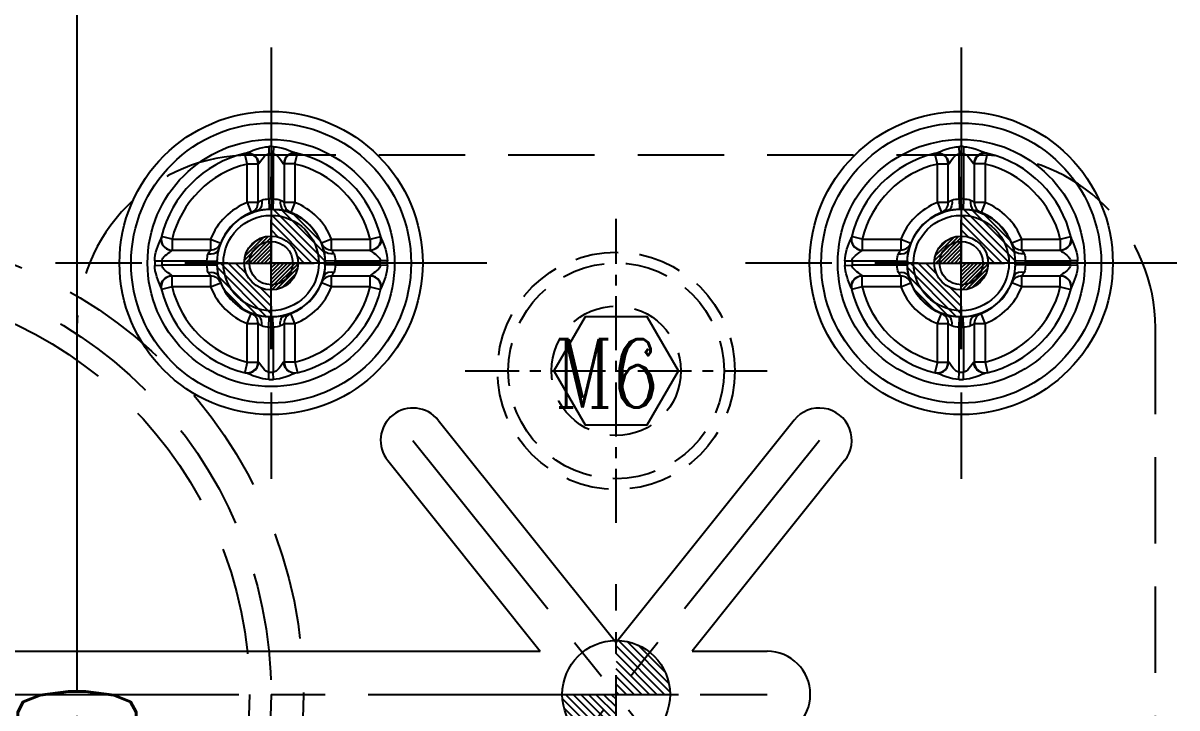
# Model space of a CAD drawing. Header units: millimetres. Extents: x 35888 to 37096, y -21952 to -21097.
# Drawn here: x 36504.4 to 36557.9, y -21418.5 to -21386.7 of the extents above; entities that cross this region are included whole.
import ezdxf

# ---------------------------------------------------------------- set-up
doc = ezdxf.new("R2010")
doc.units = ezdxf.units.MM
doc.header["$LTSCALE"] = 8
for name, pattern in [('CENTER', [2, 1.25, -0.25, 0.25, -0.25]), ('CENTER2', [1.125, 0.75, -0.125, 0.125, -0.125]), ('HIDDEN', [0.375, 0.25, -0.125])]:
    doc.linetypes.add(name, pattern=pattern)
doc.layers.get('DEFPOINTS').update_dxf_attribs({"color": 6})
for name, color, linetype in [('Cav-cor', 30, 'Continuous'), ('DEFAULT_1', 7, 'CENTER'), ('PIN', 5, 'Continuous'), ('Ru', 8, 'Continuous'), ('SCREW', 52, 'HIDDEN'), ('SP', 3, 'Continuous'), ('壓塊', 157, 'Continuous')]:
    doc.layers.add(name, color=color, linetype=linetype)
doc.layers.add('dim', color=3, linetype='Continuous', lineweight=15)
doc.styles.add('ROMANC', font='RomanC.ttf', dxfattribs={"width": 0.8, "height": 7})
doc.styles.get("Standard").update_dxf_attribs({"font": 'txt.shx', "width": 0.67, "bigfont": 'chineset.shx'})
doc.dimstyles.new('ISO-25', dxfattribs={"dimtxt": 5.5, "dimasz": 4, "dimexe": 0.3, "dimexo": 0.3, "dimtad": 0, "dimzin": 1, "dimdsep": 46, "dimtxsty": 'Standard', "dimcen": 0, "dimclrd": 3, "dimclre": 3, "dimclrt": 7, "dimazin": 0, "dimtfac": 1, "dimtofl": 0, "dimtmove": 0, "dimatfit": 0, "dimfxl": 0, "dimarcsym": 0})

# ---------------------------------------------------------------- blocks, each defined once
blk = doc.blocks.new('20140410.082121')
at = {"layer": 'SCREW', "color": 137, "linetype": 'CENTER', "ltscale": 0.25}
for p, q in [((0, -7.042), (0, 7.042)), ((-7, 0), (7, 0))]:
    blk.add_line(p, q, dxfattribs=at)
at = {"layer": 'SCREW', "color": 137, "linetype": 'Continuous'}
blk.add_lwpolyline([(-1.443, 2.5), (-2.887, 0), (-1.443, -2.5), (1.443, -2.5), (2.887, 0), (1.443, 2.5)], close=True, dxfattribs=at)
at = {"layer": 'SCREW', "color": 137}
for radius in [5.5, 5, 3]:
    blk.add_circle((0, 0), radius, dxfattribs=at)
at = {"layer": 'dim', "style": 'ROMANC', "width": 0.8}
blk.add_text('M6', height=3.1716, dxfattribs=at).set_placement((-2.868, -1.703))
blk = doc.blocks.new('20160827.105305')
at = {"color": 8, "linetype": 'HIDDEN', "ltscale": 2.5}
blk.add_circle((0, 0), 21.5, dxfattribs=at)
at = {"layer": 'SP', "linetype": 'CENTER'}
for p, q in [((0, -24), (0, 24)), ((-24, 0), (24, 0))]:
    blk.add_line(p, q, dxfattribs=at)
at = {"layer": 'SP', "linetype": 'HIDDEN', "ltscale": 2.5}
for radius in [20, 19]:
    blk.add_circle((0, 0), radius, dxfattribs=at)
at = {"layer": 'dim', "insert": (-5.289, -6.05), "char_height": 4.0633, "attachment_point": 5}
blk.add_mtext('Ø40', dxfattribs=at)
at = {"layer": 'SP'}
for s, p in [('S', (-6.081, 3.359)), ('P', (4.334, -7.124))]:
    blk.add_text(s, height=4.582, dxfattribs=at).set_placement(p)
blk = doc.blocks.new('*D29454')
at = {"layer": 'DEFPOINTS', "color": 0}
for p in [(36501.945, -21364.87), (36506.945, -21364.87), (36502.945, -21494.87)]:
    blk.add_point(p, dxfattribs=at)
at = {"layer": 'dim', "color": 3, "lineweight": -2}
for p, q in [((36502.245, -21364.87), (36507.245, -21364.87)), ((36506.945, -21368.87), (36506.945, -21417.653)), ((36506.945, -21490.87), (36506.945, -21434.257)), ((36503.245, -21494.87), (36507.245, -21494.87))]:
    blk.add_line(p, q, dxfattribs=at)
at = {"layer": 'dim', "color": 3}
for points in [[(36507.612, -21368.87), (36506.279, -21368.87), (36506.945, -21364.87)], [(36506.279, -21490.87), (36507.612, -21490.87), (36506.945, -21494.87)]]:
    blk.add_solid(points, dxfattribs=at)
at = {"layer": 'dim', "color": 7, "insert": (36506.945, -21425.955), "char_height": 5.5, "attachment_point": 5, "rotation": 90}
blk.add_mtext('130.00', dxfattribs=at)

msp = doc.modelspace()

# ---------------------------------------------------------------- hatches: boundary and pattern name
at = {"layer": 'PIN', "linetype": 'Continuous'}
h = msp.add_hatch(dxfattribs=at)
h.set_pattern_fill('ANSI31', color=31, scale=2, angle=90, style=0)
h.set_pattern_definition([(135, (36721.22736, -21412.1095), (-0.1767767, -0.1767767), [])])
h.paths.add_polyline_path([(36515.945, -21395.37, -0.414214), (36518.445, -21397.87), (36517.195, -21397.87, 0.414214), (36515.945, -21396.62)])
h.paths.add_polyline_path([(36514.695, -21397.87, 0.414214), (36515.945, -21399.12), (36515.945, -21400.37, -0.414214), (36513.445, -21397.87)])
h = msp.add_hatch(dxfattribs=at)
h.set_pattern_fill('ANSI31', color=31, scale=2, angle=90, style=0)
h.set_pattern_definition([(135, (36753.22736, -21412.1095), (-0.1767767, -0.1767767), [])])
h.paths.add_polyline_path([(36547.945, -21395.37, -0.414214), (36550.445, -21397.87), (36549.195, -21397.87, 0.414214), (36547.945, -21396.62)])
h.paths.add_polyline_path([(36546.695, -21397.87, 0.414214), (36547.945, -21399.12), (36547.945, -21400.37, -0.414214), (36545.445, -21397.87)])
h = msp.add_hatch(dxfattribs=at)
h.set_pattern_fill('ANSI31', color=31, angle=90, style=0)
h.set_pattern_definition([(45, (36310.66331, -21412.1095), (0.08838835, -0.08838835), [])])
h.paths.add_polyline_path([(36515.945, -21397.87), (36517.195, -21397.87, -0.414214), (36515.945, -21399.12)])
h.paths.add_polyline_path([(36515.945, -21396.62), (36515.945, -21397.87), (36514.695, -21397.87, -0.414214)])
h = msp.add_hatch(dxfattribs=at)
h.set_pattern_fill('ANSI31', color=31, angle=90, style=0)
h.set_pattern_definition([(45, (36342.66331, -21412.1095), (0.08838835, -0.08838835), [])])
h.paths.add_polyline_path([(36547.945, -21397.87), (36549.195, -21397.87, -0.414214), (36547.945, -21399.12)])
h.paths.add_polyline_path([(36547.945, -21396.62), (36547.945, -21397.87), (36546.695, -21397.87, -0.414214)])
h = msp.add_hatch(dxfattribs=at)
h.set_pattern_fill('ANSI31', color=256, scale=2, angle=90, style=0)
h.set_pattern_definition([(135, (36737.22736, -21432.1095), (-0.1767767, -0.1767767), [])])
h.paths.add_polyline_path([(36531.945, -21417.87), (36529.445, -21417.87, 0.414214), (36531.945, -21420.37)])
h.paths.add_polyline_path([(36531.945, -21415.37), (36531.945, -21417.87), (36534.445, -21417.87, 0.414214)])

# ---------------------------------------------------------------- linework, layer by layer
at = {"layer": 'Cav-cor', "color": 1}
for p, q in [((36515.838, -21392.475), (36515.845, -21392.807)), ((36516.052, -21392.475), (36516.046, -21392.807)), ((36547.838, -21392.475), (36547.845, -21392.807)), ((36548.052, -21392.475), (36548.046, -21392.807)), ((36514.84, -21393.277), (36514.722, -21392.789)), ((36515.845, -21394.897), (36515.845, -21392.807)), ((36516.046, -21392.807), (36516.046, -21394.897)), ((36517.051, -21393.277), (36517.168, -21392.789)), ((36546.84, -21393.277), (36546.722, -21392.789)), ((36547.845, -21394.897), (36547.845, -21392.807)), ((36548.046, -21392.807), (36548.046, -21394.897)), ((36549.051, -21393.277), (36549.168, -21392.789)), ((36514.84, -21393.277), (36515.342, -21393.277)), ((36514.84, -21395.065), (36514.84, -21393.278)), ((36515.341, -21393.143), (36515.358, -21393.27)), ((36515.342, -21395.065), (36515.342, -21393.277)), ((36516.55, -21393.143), (36516.532, -21393.27)), ((36517.051, -21393.277), (36516.548, -21393.277)), ((36516.548, -21393.277), (36516.548, -21395.065)), ((36517.051, -21393.278), (36517.051, -21395.065)), ((36546.84, -21393.277), (36547.342, -21393.277)), ((36546.84, -21395.065), (36546.84, -21393.278)), ((36547.341, -21393.143), (36547.358, -21393.27)), ((36547.342, -21395.065), (36547.342, -21393.277)), ((36548.55, -21393.143), (36548.532, -21393.27)), ((36549.051, -21393.277), (36548.548, -21393.277)), ((36548.548, -21393.277), (36548.548, -21395.065)), ((36549.051, -21393.278), (36549.051, -21395.065)), ((36515.342, -21395.065), (36514.84, -21395.065)), ((36514.84, -21395.065), (36515.024, -21395.532)), ((36515.845, -21394.897), (36515.861, -21395.374)), ((36516.046, -21394.897), (36516.03, -21395.374)), ((36517.051, -21395.065), (36516.548, -21395.065)), ((36517.051, -21395.065), (36516.867, -21395.532)), ((36547.342, -21395.065), (36546.84, -21395.065)), ((36546.84, -21395.065), (36547.024, -21395.532)), ((36547.845, -21394.897), (36547.861, -21395.374)), ((36548.046, -21394.897), (36548.03, -21395.374)), ((36549.051, -21395.065), (36548.548, -21395.065)), ((36549.051, -21395.065), (36548.867, -21395.532)), ((36515.39, -21395.398), (36515.308, -21395.44)), ((36515.571, -21395.394), (36515.726, -21395.38)), ((36515.726, -21395.38), (36515.861, -21395.374)), ((36516.469, -21395.415), (36516.529, -21395.427)), ((36516.501, -21395.398), (36516.583, -21395.44)), ((36516.529, -21395.427), (36516.583, -21395.44)), ((36547.39, -21395.398), (36547.308, -21395.44)), ((36547.571, -21395.394), (36547.726, -21395.38)), ((36547.726, -21395.38), (36547.861, -21395.374)), ((36548.469, -21395.415), (36548.529, -21395.427)), ((36548.501, -21395.398), (36548.583, -21395.44)), ((36548.529, -21395.427), (36548.583, -21395.44)), ((36511.353, -21396.764), (36510.864, -21396.647)), ((36511.353, -21396.764), (36513.14, -21396.764)), ((36511.353, -21396.764), (36511.353, -21397.267)), ((36513.14, -21396.764), (36513.608, -21396.949)), ((36513.14, -21396.764), (36513.14, -21397.267)), ((36518.75, -21396.764), (36518.283, -21396.949)), ((36518.75, -21396.764), (36520.538, -21396.764)), ((36518.75, -21397.267), (36518.75, -21396.764)), ((36520.538, -21396.764), (36521.026, -21396.647)), ((36520.538, -21396.764), (36520.538, -21397.267)), ((36543.353, -21396.764), (36542.864, -21396.647)), ((36543.353, -21396.764), (36545.14, -21396.764)), ((36543.353, -21396.764), (36543.353, -21397.267)), ((36545.14, -21396.764), (36545.608, -21396.949)), ((36545.14, -21396.764), (36545.14, -21397.267)), ((36550.75, -21396.764), (36550.283, -21396.949)), ((36550.75, -21396.764), (36552.538, -21396.764)), ((36550.75, -21397.267), (36550.75, -21396.764)), ((36552.538, -21396.764), (36553.026, -21396.647)), ((36552.538, -21396.764), (36552.538, -21397.267)), ((36511.218, -21397.265), (36511.345, -21397.283)), ((36511.353, -21397.267), (36513.14, -21397.267)), ((36513.473, -21397.314), (36513.515, -21397.232)), ((36513.492, -21397.34), (36513.503, -21397.283)), ((36513.503, -21397.283), (36513.515, -21397.232)), ((36518.417, -21397.314), (36518.376, -21397.232)), ((36518.376, -21397.232), (36518.388, -21397.283)), ((36518.388, -21397.283), (36518.399, -21397.34)), ((36518.75, -21397.267), (36520.538, -21397.267)), ((36520.672, -21397.265), (36520.545, -21397.283)), ((36543.218, -21397.265), (36543.345, -21397.283)), ((36543.353, -21397.267), (36545.14, -21397.267)), ((36545.473, -21397.314), (36545.515, -21397.232)), ((36545.492, -21397.34), (36545.503, -21397.283)), ((36545.503, -21397.283), (36545.515, -21397.232)), ((36550.417, -21397.314), (36550.376, -21397.232)), ((36550.376, -21397.232), (36550.388, -21397.283)), ((36550.388, -21397.283), (36550.399, -21397.34)), ((36550.75, -21397.267), (36552.538, -21397.267)), ((36552.672, -21397.265), (36552.545, -21397.283)), ((36510.55, -21397.763), (36510.883, -21397.769)), ((36510.883, -21397.769), (36512.972, -21397.769)), ((36512.972, -21397.769), (36513.449, -21397.785)), ((36518.433, -21397.622), (36518.441, -21397.785)), ((36518.918, -21397.769), (36518.441, -21397.785)), ((36518.918, -21397.769), (36521.008, -21397.769)), ((36521.34, -21397.763), (36521.008, -21397.769)), ((36542.55, -21397.763), (36542.883, -21397.769)), ((36542.883, -21397.769), (36544.972, -21397.769)), ((36544.972, -21397.769), (36545.449, -21397.785)), ((36550.433, -21397.622), (36550.441, -21397.785)), ((36550.918, -21397.769), (36550.441, -21397.785)), ((36550.918, -21397.769), (36553.008, -21397.769)), ((36553.34, -21397.763), (36553.008, -21397.769)), ((36510.55, -21397.977), (36510.883, -21397.97)), ((36512.972, -21397.97), (36510.883, -21397.97)), ((36512.972, -21397.97), (36513.449, -21397.954)), ((36513.458, -21398.118), (36513.449, -21397.954)), ((36518.918, -21397.97), (36518.441, -21397.954)), ((36521.008, -21397.97), (36518.918, -21397.97)), ((36521.34, -21397.977), (36521.008, -21397.97)), ((36542.55, -21397.977), (36542.883, -21397.97)), ((36544.972, -21397.97), (36542.883, -21397.97)), ((36544.972, -21397.97), (36545.449, -21397.954)), ((36545.458, -21398.118), (36545.449, -21397.954)), ((36550.918, -21397.97), (36550.441, -21397.954)), ((36553.008, -21397.97), (36550.918, -21397.97)), ((36553.34, -21397.977), (36553.008, -21397.97)), ((36511.218, -21398.475), (36511.345, -21398.457)), ((36513.14, -21398.473), (36511.353, -21398.473)), ((36511.353, -21398.975), (36511.353, -21398.473)), ((36513.14, -21398.473), (36513.14, -21398.975)), ((36513.14, -21398.975), (36513.608, -21398.791)), ((36513.473, -21398.425), (36513.515, -21398.507)), ((36513.503, -21398.456), (36513.492, -21398.4)), ((36513.515, -21398.507), (36513.503, -21398.456)), ((36518.75, -21398.975), (36518.283, -21398.791)), ((36518.417, -21398.425), (36518.376, -21398.507)), ((36518.388, -21398.456), (36518.376, -21398.507)), ((36518.399, -21398.4), (36518.388, -21398.456)), ((36520.538, -21398.473), (36518.75, -21398.473)), ((36518.75, -21398.975), (36518.75, -21398.473)), ((36520.538, -21398.975), (36520.538, -21398.473)), ((36520.672, -21398.475), (36520.545, -21398.457)), ((36543.218, -21398.475), (36543.345, -21398.457)), ((36545.14, -21398.473), (36543.353, -21398.473)), ((36543.353, -21398.975), (36543.353, -21398.473)), ((36545.14, -21398.473), (36545.14, -21398.975)), ((36545.14, -21398.975), (36545.608, -21398.791)), ((36545.473, -21398.425), (36545.515, -21398.507)), ((36545.503, -21398.456), (36545.492, -21398.4)), ((36545.515, -21398.507), (36545.503, -21398.456)), ((36550.75, -21398.975), (36550.283, -21398.791)), ((36550.417, -21398.425), (36550.376, -21398.507)), ((36550.388, -21398.456), (36550.376, -21398.507)), ((36550.399, -21398.4), (36550.388, -21398.456)), ((36552.538, -21398.473), (36550.75, -21398.473)), ((36550.75, -21398.975), (36550.75, -21398.473)), ((36552.538, -21398.975), (36552.538, -21398.473)), ((36552.672, -21398.475), (36552.545, -21398.457)), ((36511.353, -21398.975), (36510.864, -21399.093)), ((36513.14, -21398.975), (36511.353, -21398.975)), ((36520.538, -21398.975), (36518.75, -21398.975)), ((36520.538, -21398.975), (36521.026, -21399.093)), ((36543.353, -21398.975), (36542.864, -21399.093)), ((36545.14, -21398.975), (36543.353, -21398.975)), ((36552.538, -21398.975), (36550.75, -21398.975)), ((36552.538, -21398.975), (36553.026, -21399.093)), ((36514.84, -21400.675), (36515.024, -21400.207)), ((36515.362, -21400.313), (36515.308, -21400.3)), ((36515.39, -21400.342), (36515.308, -21400.3)), ((36515.422, -21400.325), (36515.362, -21400.313)), ((36515.845, -21400.843), (36515.861, -21400.366)), ((36516.165, -21400.359), (36516.03, -21400.366)), ((36516.046, -21400.843), (36516.03, -21400.366)), ((36516.319, -21400.346), (36516.165, -21400.359)), ((36516.501, -21400.342), (36516.583, -21400.3)), ((36517.051, -21400.675), (36516.867, -21400.207)), ((36546.84, -21400.675), (36547.024, -21400.207)), ((36547.362, -21400.313), (36547.308, -21400.3)), ((36547.39, -21400.342), (36547.308, -21400.3)), ((36547.422, -21400.325), (36547.362, -21400.313)), ((36547.845, -21400.843), (36547.861, -21400.366)), ((36548.165, -21400.359), (36548.03, -21400.366)), ((36548.046, -21400.843), (36548.03, -21400.366)), ((36548.319, -21400.346), (36548.165, -21400.359)), ((36548.501, -21400.342), (36548.583, -21400.3)), ((36549.051, -21400.675), (36548.867, -21400.207)), ((36514.84, -21400.675), (36515.342, -21400.675)), ((36514.84, -21402.462), (36514.84, -21400.675)), ((36515.342, -21402.462), (36515.342, -21400.675)), ((36515.845, -21402.933), (36515.845, -21400.843)), ((36516.046, -21400.843), (36516.046, -21402.933)), ((36516.548, -21400.675), (36517.051, -21400.675)), ((36516.548, -21400.675), (36516.548, -21402.462)), ((36517.051, -21400.675), (36517.051, -21402.462)), ((36546.84, -21400.675), (36547.342, -21400.675)), ((36546.84, -21402.462), (36546.84, -21400.675)), ((36547.342, -21402.462), (36547.342, -21400.675)), ((36547.845, -21402.933), (36547.845, -21400.843)), ((36548.046, -21400.843), (36548.046, -21402.933)), ((36548.548, -21400.675), (36549.051, -21400.675)), ((36548.548, -21400.675), (36548.548, -21402.462)), ((36549.051, -21400.675), (36549.051, -21402.462)), ((36514.84, -21402.462), (36514.722, -21402.951)), ((36514.84, -21402.462), (36515.342, -21402.462)), ((36515.341, -21402.597), (36515.358, -21402.47)), ((36516.55, -21402.597), (36516.532, -21402.47)), ((36517.051, -21402.462), (36516.548, -21402.462)), ((36517.051, -21402.462), (36517.168, -21402.951)), ((36546.84, -21402.462), (36546.722, -21402.951)), ((36546.84, -21402.462), (36547.342, -21402.462)), ((36547.341, -21402.597), (36547.358, -21402.47)), ((36548.55, -21402.597), (36548.532, -21402.47)), ((36549.051, -21402.462), (36548.548, -21402.462)), ((36549.051, -21402.462), (36549.168, -21402.951)), ((36515.838, -21403.265), (36515.845, -21402.933)), ((36516.052, -21403.265), (36516.046, -21402.933)), ((36547.838, -21403.265), (36547.845, -21402.933)), ((36548.052, -21403.265), (36548.046, -21402.933))]:
    msp.add_line(p, q, dxfattribs=at)
for points in [[(36514.758, -21392.781), (36514.808, -21392.764), (36514.884, -21392.735), (36514.984, -21392.694), (36515.108, -21392.644), (36515.253, -21392.591), (36515.407, -21392.543), (36515.56, -21392.506), (36515.704, -21392.483), (36515.838, -21392.475)], [(36516.052, -21392.475), (36516.185, -21392.483), (36516.33, -21392.506), (36516.483, -21392.542), (36516.639, -21392.591), (36516.786, -21392.645), (36516.91, -21392.695), (36517.009, -21392.735), (36517.083, -21392.765), (36517.133, -21392.781)], [(36546.758, -21392.781), (36546.808, -21392.764), (36546.884, -21392.735), (36546.984, -21392.694), (36547.108, -21392.644), (36547.253, -21392.591), (36547.407, -21392.543), (36547.56, -21392.506), (36547.704, -21392.483), (36547.838, -21392.475)], [(36548.052, -21392.475), (36548.185, -21392.483), (36548.33, -21392.506), (36548.483, -21392.542), (36548.639, -21392.591), (36548.786, -21392.645), (36548.91, -21392.695), (36549.009, -21392.735), (36549.083, -21392.765), (36549.133, -21392.781)], [(36514.758, -21392.781), (36514.881, -21392.769), (36515.004, -21392.789), (36515.118, -21392.841), (36515.217, -21392.921)], [(36515.217, -21392.921), (36515.292, -21393.024), (36515.341, -21393.143)], [(36515.413, -21393.21), (36515.511, -21393.075), (36515.575, -21392.992), (36515.645, -21392.915), (36515.715, -21392.856), (36515.782, -21392.82), (36515.845, -21392.807)], [(36516.046, -21392.807), (36516.108, -21392.82), (36516.175, -21392.855), (36516.246, -21392.915), (36516.316, -21392.992), (36516.381, -21393.077), (36516.478, -21393.211)], [(36516.674, -21392.921), (36516.598, -21393.024), (36516.55, -21393.143)], [(36517.133, -21392.781), (36517.01, -21392.769), (36516.887, -21392.789), (36516.772, -21392.841), (36516.674, -21392.921)], [(36546.758, -21392.781), (36546.881, -21392.769), (36547.004, -21392.789), (36547.118, -21392.841), (36547.217, -21392.921)], [(36547.217, -21392.921), (36547.292, -21393.024), (36547.341, -21393.143)], [(36547.413, -21393.21), (36547.511, -21393.075), (36547.575, -21392.992), (36547.645, -21392.915), (36547.715, -21392.856), (36547.782, -21392.82), (36547.845, -21392.807)], [(36548.046, -21392.807), (36548.108, -21392.82), (36548.175, -21392.855), (36548.246, -21392.915), (36548.316, -21392.992), (36548.381, -21393.077), (36548.478, -21393.211)], [(36548.674, -21392.921), (36548.598, -21393.024), (36548.55, -21393.143)], [(36549.133, -21392.781), (36549.01, -21392.769), (36548.887, -21392.789), (36548.772, -21392.841), (36548.674, -21392.921)], [(36515.358, -21393.27), (36515.381, -21393.251), (36515.413, -21393.21)], [(36516.478, -21393.211), (36516.51, -21393.251), (36516.532, -21393.27)], [(36547.358, -21393.27), (36547.381, -21393.251), (36547.413, -21393.21)], [(36548.478, -21393.211), (36548.51, -21393.251), (36548.532, -21393.27)], [(36515.369, -21395.044), (36515.405, -21395.019), (36515.454, -21394.987), (36515.512, -21394.954)], [(36515.512, -21394.954), (36515.52, -21395.09), (36515.5, -21395.216), (36515.456, -21395.321), (36515.39, -21395.398)], [(36515.512, -21394.954), (36515.584, -21394.927), (36515.671, -21394.911)], [(36515.671, -21394.911), (36515.764, -21394.902), (36515.845, -21394.897)], [(36516.046, -21394.897), (36516.131, -21394.903), (36516.224, -21394.912), (36516.309, -21394.927), (36516.378, -21394.954)], [(36516.378, -21394.954), (36516.371, -21395.09), (36516.39, -21395.216), (36516.435, -21395.321), (36516.501, -21395.398)], [(36516.378, -21394.954), (36516.437, -21394.987), (36516.486, -21395.019), (36516.522, -21395.044), (36516.542, -21395.06), (36516.548, -21395.065)], [(36547.369, -21395.044), (36547.405, -21395.019), (36547.454, -21394.987), (36547.512, -21394.954)], [(36547.512, -21394.954), (36547.52, -21395.09), (36547.5, -21395.216), (36547.456, -21395.321), (36547.39, -21395.398)], [(36547.512, -21394.954), (36547.584, -21394.927), (36547.671, -21394.911)], [(36547.671, -21394.911), (36547.764, -21394.902), (36547.845, -21394.897)], [(36548.046, -21394.897), (36548.131, -21394.903), (36548.224, -21394.912), (36548.309, -21394.927), (36548.378, -21394.954)], [(36548.378, -21394.954), (36548.371, -21395.09), (36548.39, -21395.216), (36548.435, -21395.321), (36548.501, -21395.398)], [(36548.378, -21394.954), (36548.437, -21394.987), (36548.486, -21395.019), (36548.522, -21395.044), (36548.542, -21395.06), (36548.548, -21395.065)], [(36515.308, -21395.44), (36515.427, -21395.414), (36515.571, -21395.394)], [(36516.03, -21395.374), (36516.172, -21395.381), (36516.328, -21395.395), (36516.469, -21395.415)], [(36547.308, -21395.44), (36547.427, -21395.414), (36547.571, -21395.394)], [(36548.03, -21395.374), (36548.172, -21395.381), (36548.328, -21395.395), (36548.469, -21395.415)], [(36510.738, -21396.984), (36510.817, -21396.792), (36510.842, -21396.727), (36510.856, -21396.682)], [(36510.856, -21396.682), (36510.844, -21396.806), (36510.865, -21396.928), (36510.917, -21397.043), (36510.997, -21397.141)], [(36521.035, -21396.682), (36521.047, -21396.806), (36521.026, -21396.928), (36520.974, -21397.043), (36520.894, -21397.141)], [(36521.035, -21396.682), (36521.049, -21396.727), (36521.074, -21396.792)], [(36542.738, -21396.984), (36542.817, -21396.792), (36542.842, -21396.727), (36542.856, -21396.682)], [(36542.856, -21396.682), (36542.844, -21396.806), (36542.865, -21396.928), (36542.917, -21397.043), (36542.997, -21397.141)], [(36553.035, -21396.682), (36553.047, -21396.806), (36553.026, -21396.928), (36552.974, -21397.043), (36552.894, -21397.141)], [(36553.035, -21396.682), (36553.049, -21396.727), (36553.074, -21396.792)], [(36510.55, -21397.763), (36510.558, -21397.642), (36510.576, -21397.51), (36510.607, -21397.372), (36510.647, -21397.234), (36510.692, -21397.104), (36510.738, -21396.984)], [(36510.883, -21397.769), (36510.893, -21397.713), (36510.923, -21397.651), (36510.973, -21397.588), (36511.037, -21397.525), (36511.108, -21397.467), (36511.179, -21397.414), (36511.243, -21397.368), (36511.294, -21397.331), (36511.329, -21397.302), (36511.345, -21397.283)], [(36510.997, -21397.141), (36511.1, -21397.217), (36511.218, -21397.265)], [(36513.029, -21397.437), (36513.062, -21397.379), (36513.094, -21397.33), (36513.119, -21397.294), (36513.135, -21397.273), (36513.14, -21397.267)], [(36513.029, -21397.437), (36513.166, -21397.444), (36513.291, -21397.425), (36513.397, -21397.38), (36513.473, -21397.314)], [(36518.862, -21397.437), (36518.725, -21397.444), (36518.599, -21397.425), (36518.494, -21397.38), (36518.417, -21397.314)], [(36518.771, -21397.294), (36518.797, -21397.33), (36518.829, -21397.379), (36518.862, -21397.437)], [(36520.545, -21397.283), (36520.562, -21397.303), (36520.596, -21397.331), (36520.648, -21397.368), (36520.711, -21397.414), (36520.782, -21397.466), (36520.852, -21397.524), (36520.916, -21397.585), (36520.966, -21397.649), (36520.997, -21397.712), (36521.008, -21397.769)], [(36520.894, -21397.141), (36520.791, -21397.217), (36520.672, -21397.265)], [(36521.074, -21396.792), (36521.152, -21396.984), (36521.198, -21397.102), (36521.242, -21397.231), (36521.282, -21397.367), (36521.313, -21397.506), (36521.333, -21397.64), (36521.34, -21397.763)], [(36542.55, -21397.763), (36542.558, -21397.642), (36542.576, -21397.51), (36542.607, -21397.372), (36542.647, -21397.234), (36542.692, -21397.104), (36542.738, -21396.984)], [(36542.883, -21397.769), (36542.893, -21397.713), (36542.923, -21397.651), (36542.973, -21397.588), (36543.037, -21397.525), (36543.108, -21397.467), (36543.179, -21397.414), (36543.243, -21397.368), (36543.294, -21397.331), (36543.329, -21397.302), (36543.345, -21397.283)], [(36542.997, -21397.141), (36543.1, -21397.217), (36543.218, -21397.265)], [(36545.029, -21397.437), (36545.062, -21397.379), (36545.094, -21397.33), (36545.119, -21397.294), (36545.135, -21397.273), (36545.14, -21397.267)], [(36545.029, -21397.437), (36545.166, -21397.444), (36545.291, -21397.425), (36545.397, -21397.38), (36545.473, -21397.314)], [(36550.862, -21397.437), (36550.725, -21397.444), (36550.599, -21397.425), (36550.494, -21397.38), (36550.417, -21397.314)], [(36550.771, -21397.294), (36550.797, -21397.33), (36550.829, -21397.379), (36550.862, -21397.437)], [(36552.545, -21397.283), (36552.562, -21397.303), (36552.596, -21397.331), (36552.648, -21397.368), (36552.711, -21397.414), (36552.782, -21397.466), (36552.852, -21397.524), (36552.916, -21397.585), (36552.966, -21397.649), (36552.997, -21397.712), (36553.008, -21397.769)], [(36552.894, -21397.141), (36552.791, -21397.217), (36552.672, -21397.265)], [(36553.074, -21396.792), (36553.152, -21396.984), (36553.198, -21397.102), (36553.242, -21397.231), (36553.282, -21397.367), (36553.313, -21397.506), (36553.333, -21397.64), (36553.34, -21397.763)], [(36512.972, -21397.769), (36512.979, -21397.671), (36512.989, -21397.58), (36513.004, -21397.502), (36513.029, -21397.437)], [(36513.449, -21397.785), (36513.458, -21397.622), (36513.472, -21397.47), (36513.492, -21397.34)], [(36518.399, -21397.34), (36518.418, -21397.47), (36518.433, -21397.622)], [(36518.862, -21397.437), (36518.887, -21397.502), (36518.902, -21397.58)], [(36518.902, -21397.58), (36518.911, -21397.671), (36518.918, -21397.769)], [(36544.972, -21397.769), (36544.979, -21397.671), (36544.989, -21397.58), (36545.004, -21397.502), (36545.029, -21397.437)], [(36545.449, -21397.785), (36545.458, -21397.622), (36545.472, -21397.47), (36545.492, -21397.34)], [(36550.399, -21397.34), (36550.418, -21397.47), (36550.433, -21397.622)], [(36550.862, -21397.437), (36550.887, -21397.502), (36550.902, -21397.58)], [(36550.902, -21397.58), (36550.911, -21397.671), (36550.918, -21397.769)], [(36510.817, -21398.947), (36510.739, -21398.756), (36510.693, -21398.637), (36510.648, -21398.508), (36510.609, -21398.373), (36510.577, -21398.234), (36510.558, -21398.099), (36510.55, -21397.977)], [(36511.345, -21398.457), (36511.329, -21398.437), (36511.294, -21398.409), (36511.243, -21398.371), (36511.179, -21398.326), (36511.109, -21398.273), (36511.039, -21398.216), (36510.975, -21398.154), (36510.925, -21398.09), (36510.894, -21398.028), (36510.883, -21397.97)], [(36512.989, -21398.16), (36512.979, -21398.068), (36512.972, -21397.97)], [(36513.029, -21398.303), (36513.004, -21398.238), (36512.989, -21398.16)], [(36513.029, -21398.303), (36513.166, -21398.295), (36513.291, -21398.315), (36513.397, -21398.359), (36513.473, -21398.425)], [(36513.119, -21398.445), (36513.094, -21398.409), (36513.062, -21398.361), (36513.029, -21398.303)], [(36513.492, -21398.4), (36513.472, -21398.27), (36513.458, -21398.118)], [(36518.441, -21397.954), (36518.433, -21398.118), (36518.418, -21398.27), (36518.399, -21398.4)], [(36518.862, -21398.303), (36518.725, -21398.295), (36518.599, -21398.315), (36518.494, -21398.359), (36518.417, -21398.425)], [(36518.862, -21398.303), (36518.829, -21398.361), (36518.797, -21398.409), (36518.771, -21398.445), (36518.755, -21398.466), (36518.75, -21398.473)], [(36518.918, -21397.97), (36518.911, -21398.068), (36518.902, -21398.16), (36518.887, -21398.238), (36518.862, -21398.303)], [(36521.008, -21397.97), (36520.997, -21398.027), (36520.967, -21398.088), (36520.918, -21398.152), (36520.853, -21398.214), (36520.782, -21398.273), (36520.712, -21398.325), (36520.647, -21398.371), (36520.596, -21398.409), (36520.562, -21398.437), (36520.545, -21398.457)], [(36521.34, -21397.977), (36521.333, -21398.098), (36521.314, -21398.229), (36521.283, -21398.368), (36521.243, -21398.505), (36521.198, -21398.636), (36521.152, -21398.756)], [(36542.817, -21398.947), (36542.739, -21398.756), (36542.693, -21398.637), (36542.648, -21398.508), (36542.609, -21398.373), (36542.577, -21398.234), (36542.558, -21398.099), (36542.55, -21397.977)], [(36543.345, -21398.457), (36543.329, -21398.437), (36543.294, -21398.409), (36543.243, -21398.371), (36543.179, -21398.326), (36543.109, -21398.273), (36543.039, -21398.216), (36542.975, -21398.154), (36542.925, -21398.09), (36542.894, -21398.028), (36542.883, -21397.97)], [(36544.989, -21398.16), (36544.979, -21398.068), (36544.972, -21397.97)], [(36545.029, -21398.303), (36545.004, -21398.238), (36544.989, -21398.16)], [(36545.029, -21398.303), (36545.166, -21398.295), (36545.291, -21398.315), (36545.397, -21398.359), (36545.473, -21398.425)], [(36545.119, -21398.445), (36545.094, -21398.409), (36545.062, -21398.361), (36545.029, -21398.303)], [(36545.492, -21398.4), (36545.472, -21398.27), (36545.458, -21398.118)], [(36550.441, -21397.954), (36550.433, -21398.118), (36550.418, -21398.27), (36550.399, -21398.4)], [(36550.862, -21398.303), (36550.725, -21398.295), (36550.599, -21398.315), (36550.494, -21398.359), (36550.417, -21398.425)], [(36550.862, -21398.303), (36550.829, -21398.361), (36550.797, -21398.409), (36550.771, -21398.445), (36550.755, -21398.466), (36550.75, -21398.473)], [(36550.918, -21397.97), (36550.911, -21398.068), (36550.902, -21398.16), (36550.887, -21398.238), (36550.862, -21398.303)], [(36553.008, -21397.97), (36552.997, -21398.027), (36552.967, -21398.088), (36552.918, -21398.152), (36552.853, -21398.214), (36552.782, -21398.273), (36552.712, -21398.325), (36552.647, -21398.371), (36552.596, -21398.409), (36552.562, -21398.437), (36552.545, -21398.457)], [(36553.34, -21397.977), (36553.333, -21398.098), (36553.314, -21398.229), (36553.283, -21398.368), (36553.243, -21398.505), (36553.198, -21398.636), (36553.152, -21398.756)], [(36510.856, -21399.058), (36510.844, -21398.934), (36510.865, -21398.811), (36510.917, -21398.697), (36510.997, -21398.599)], [(36510.997, -21398.599), (36511.1, -21398.523), (36511.218, -21398.475)], [(36520.894, -21398.599), (36520.791, -21398.523), (36520.672, -21398.475)], [(36521.035, -21399.058), (36521.047, -21398.934), (36521.026, -21398.811), (36520.974, -21398.697), (36520.894, -21398.599)], [(36521.152, -21398.756), (36521.074, -21398.948), (36521.049, -21399.013), (36521.035, -21399.058)], [(36542.856, -21399.058), (36542.844, -21398.934), (36542.865, -21398.811), (36542.917, -21398.697), (36542.997, -21398.599)], [(36542.997, -21398.599), (36543.1, -21398.523), (36543.218, -21398.475)], [(36552.894, -21398.599), (36552.791, -21398.523), (36552.672, -21398.475)], [(36553.035, -21399.058), (36553.047, -21398.934), (36553.026, -21398.811), (36552.974, -21398.697), (36552.894, -21398.599)], [(36553.152, -21398.756), (36553.074, -21398.948), (36553.049, -21399.013), (36553.035, -21399.058)], [(36510.856, -21399.058), (36510.842, -21399.013), (36510.817, -21398.947)], [(36542.856, -21399.058), (36542.842, -21399.013), (36542.817, -21398.947)], [(36515.512, -21400.786), (36515.52, -21400.65), (36515.5, -21400.524), (36515.456, -21400.418), (36515.39, -21400.342)], [(36515.861, -21400.366), (36515.719, -21400.359), (36515.563, -21400.345), (36515.422, -21400.325)], [(36516.583, -21400.3), (36516.464, -21400.326), (36516.319, -21400.346)], [(36516.378, -21400.786), (36516.371, -21400.65), (36516.39, -21400.524), (36516.435, -21400.418), (36516.501, -21400.342)], [(36547.512, -21400.786), (36547.52, -21400.65), (36547.5, -21400.524), (36547.456, -21400.418), (36547.39, -21400.342)], [(36547.861, -21400.366), (36547.719, -21400.359), (36547.563, -21400.345), (36547.422, -21400.325)], [(36548.583, -21400.3), (36548.464, -21400.326), (36548.319, -21400.346)], [(36548.378, -21400.786), (36548.371, -21400.65), (36548.39, -21400.524), (36548.435, -21400.418), (36548.501, -21400.342)], [(36515.512, -21400.786), (36515.454, -21400.753), (36515.405, -21400.721), (36515.369, -21400.695), (36515.349, -21400.68), (36515.342, -21400.675)], [(36515.845, -21400.843), (36515.76, -21400.837), (36515.666, -21400.828), (36515.581, -21400.812), (36515.512, -21400.786)], [(36516.219, -21400.829), (36516.127, -21400.837), (36516.046, -21400.843)], [(36516.378, -21400.786), (36516.306, -21400.813), (36516.219, -21400.829)], [(36516.522, -21400.695), (36516.486, -21400.721), (36516.437, -21400.753), (36516.378, -21400.786)], [(36547.512, -21400.786), (36547.454, -21400.753), (36547.405, -21400.721), (36547.369, -21400.695), (36547.349, -21400.68), (36547.342, -21400.675)], [(36547.845, -21400.843), (36547.76, -21400.837), (36547.666, -21400.828), (36547.581, -21400.812), (36547.512, -21400.786)], [(36548.219, -21400.829), (36548.127, -21400.837), (36548.046, -21400.843)], [(36548.378, -21400.786), (36548.306, -21400.813), (36548.219, -21400.829)], [(36548.522, -21400.695), (36548.486, -21400.721), (36548.437, -21400.753), (36548.378, -21400.786)], [(36515.217, -21402.818), (36515.292, -21402.716), (36515.341, -21402.597)], [(36515.413, -21402.529), (36515.38, -21402.489), (36515.358, -21402.47)], [(36515.845, -21402.933), (36515.783, -21402.92), (36515.715, -21402.884), (36515.645, -21402.825), (36515.575, -21402.747), (36515.509, -21402.663), (36515.413, -21402.529)], [(36516.477, -21402.53), (36516.38, -21402.665), (36516.315, -21402.748), (36516.246, -21402.825), (36516.176, -21402.884), (36516.109, -21402.92), (36516.046, -21402.933)], [(36516.532, -21402.47), (36516.51, -21402.489), (36516.477, -21402.53)], [(36516.674, -21402.818), (36516.598, -21402.716), (36516.55, -21402.597)], [(36547.217, -21402.818), (36547.292, -21402.716), (36547.341, -21402.597)], [(36547.413, -21402.529), (36547.38, -21402.489), (36547.358, -21402.47)], [(36547.845, -21402.933), (36547.783, -21402.92), (36547.715, -21402.884), (36547.645, -21402.825), (36547.575, -21402.747), (36547.509, -21402.663), (36547.413, -21402.529)], [(36548.477, -21402.53), (36548.38, -21402.665), (36548.315, -21402.748), (36548.246, -21402.825), (36548.176, -21402.884), (36548.109, -21402.92), (36548.046, -21402.933)], [(36548.532, -21402.47), (36548.51, -21402.489), (36548.477, -21402.53)], [(36548.674, -21402.818), (36548.598, -21402.716), (36548.55, -21402.597)], [(36514.758, -21402.959), (36514.881, -21402.971), (36515.004, -21402.95), (36515.118, -21402.898), (36515.217, -21402.818)], [(36515.838, -21403.265), (36515.706, -21403.256), (36515.561, -21403.234), (36515.408, -21403.197), (36515.252, -21403.148), (36515.104, -21403.094), (36514.98, -21403.045), (36514.882, -21403.004), (36514.807, -21402.975), (36514.758, -21402.959)], [(36517.133, -21402.959), (36517.083, -21402.975), (36517.007, -21403.005), (36516.907, -21403.046), (36516.783, -21403.096), (36516.638, -21403.149), (36516.483, -21403.197), (36516.331, -21403.234), (36516.187, -21403.256), (36516.052, -21403.265)], [(36517.133, -21402.959), (36517.01, -21402.971), (36516.887, -21402.95), (36516.772, -21402.898), (36516.674, -21402.818)], [(36546.758, -21402.959), (36546.881, -21402.971), (36547.004, -21402.95), (36547.118, -21402.898), (36547.217, -21402.818)], [(36547.838, -21403.265), (36547.706, -21403.256), (36547.561, -21403.234), (36547.408, -21403.197), (36547.252, -21403.148), (36547.104, -21403.094), (36546.98, -21403.045), (36546.882, -21403.004), (36546.807, -21402.975), (36546.758, -21402.959)], [(36549.133, -21402.959), (36549.083, -21402.975), (36549.007, -21403.005), (36548.907, -21403.046), (36548.783, -21403.096), (36548.638, -21403.149), (36548.483, -21403.197), (36548.331, -21403.234), (36548.187, -21403.256), (36548.052, -21403.265)], [(36549.133, -21402.959), (36549.01, -21402.971), (36548.887, -21402.95), (36548.772, -21402.898), (36548.674, -21402.818)]]:
    msp.add_lwpolyline(points, dxfattribs=at)
for centre, radius in [((36515.945, -21397.87), 7.03), ((36547.945, -21397.87), 7.03), ((36515.945, -21397.87), 6.493), ((36547.945, -21397.87), 6.493), ((36515.945, -21397.87), 5.728), ((36547.945, -21397.87), 5.728), ((36515.945, -21397.87), 2.211), ((36547.945, -21397.87), 2.211), ((36515.945, -21397.87), 1.005), ((36547.945, -21397.87), 1.005)]:
    msp.add_circle(centre, radius, dxfattribs=at)
for centre, radius, start, end in [((36515.945, -21397.87), 5.396, 88.8628, 91.1372), ((36547.945, -21397.87), 5.396, 88.8628, 91.1372), ((36515.945, -21397.87), 5.226, 103.5352, 166.4648), ((36514.84, -21393.277), 0.502, 0, 103.5352), ((36515.945, -21397.87), 5.064, 88.8628, 91.1372), ((36517.051, -21393.277), 0.502, 76.4648, 180), ((36515.945, -21397.87), 5.226, 13.5352, 76.4648), ((36547.945, -21397.87), 5.226, 103.5352, 166.8626), ((36546.84, -21393.277), 0.502, 359.9999, 103.5352), ((36547.945, -21397.87), 5.064, 88.8628, 91.1372), ((36549.051, -21393.277), 0.502, 76.4648, 180), ((36547.945, -21397.87), 5.226, 13.1374, 76.4648), ((36515.945, -21397.87), 4.723, 103.5353, 166.4647), ((36515.945, -21397.87), 4.723, 13.5352, 76.4647), ((36547.945, -21397.87), 4.723, 103.5353, 166.4647), ((36547.945, -21397.87), 4.723, 13.5352, 76.4647), ((36515.945, -21397.87), 3.015, 111.5102, 158.4887), ((36514.84, -21395.065), 0.502, 291.5094, 359.9994), ((36515.945, -21397.87), 2.975, 88.0639, 91.9361), ((36517.051, -21395.065), 0.502, 180, 248.4898), ((36515.945, -21397.87), 3.015, 21.5107, 68.4894), ((36547.945, -21397.87), 3.015, 111.5102, 158.4887), ((36546.84, -21395.065), 0.502, 291.5094, 359.9994), ((36547.945, -21397.87), 2.975, 88.0639, 91.9361), ((36549.051, -21395.065), 0.502, 180, 248.4898), ((36547.945, -21397.87), 3.015, 21.5107, 68.4894), ((36515.945, -21397.87), 2.513, 104.7032, 158.4898), ((36515.945, -21397.87), 2.497, 88.0639, 91.9361), ((36515.945, -21397.87), 2.513, 68.7454, 75.2968), ((36515.945, -21397.87), 2.513, 14.7032, 68.4898), ((36547.945, -21397.87), 2.513, 104.7032, 158.4898), ((36547.945, -21397.87), 2.497, 88.0639, 91.9361), ((36547.945, -21397.87), 2.513, 68.7454, 75.2968), ((36547.945, -21397.87), 2.513, 14.7032, 68.4898), ((36511.353, -21396.764), 0.502, 166.4648, 270), ((36520.538, -21396.764), 0.502, 269.9999, 13.5354), ((36543.353, -21396.764), 0.502, 166.4648, 270), ((36552.538, -21396.764), 0.502, 269.9999, 13.5354), ((36513.14, -21396.764), 0.502, 270, 338.4898), ((36515.945, -21397.87), 2.513, 158.752, 165.2968), ((36518.75, -21396.764), 0.502, 201.5094, 269.9994), ((36545.14, -21396.764), 0.502, 270, 338.4898), ((36547.945, -21397.87), 2.513, 158.752, 165.2968), ((36550.75, -21396.764), 0.502, 201.5094, 269.9994), ((36515.945, -21397.87), 5.396, 178.8628, 181.1372), ((36515.945, -21397.87), 5.064, 178.8628, 181.1372), ((36515.945, -21397.87), 2.975, 178.0639, 181.9361), ((36515.945, -21397.87), 2.497, 178.0639, 181.9361), ((36515.945, -21397.87), 2.497, 358.0639, 1.9361), ((36515.945, -21397.87), 2.975, 358.0639, 1.9361), ((36515.945, -21397.87), 5.064, 358.8628, 1.1372), ((36515.945, -21397.87), 5.396, 358.8628, 1.1372), ((36547.945, -21397.87), 5.396, 178.8628, 181.1372), ((36547.945, -21397.87), 5.064, 178.8628, 181.1372), ((36547.945, -21397.87), 2.975, 178.0639, 181.9361), ((36547.945, -21397.87), 2.497, 178.0639, 181.9361), ((36547.945, -21397.87), 2.497, 358.0639, 1.9361), ((36547.945, -21397.87), 2.975, 358.0639, 1.9361), ((36547.945, -21397.87), 5.064, 358.8628, 1.1372), ((36547.945, -21397.87), 5.396, 358.8628, 1.1372), ((36511.353, -21398.975), 0.502, 89.9999, 193.5354), ((36513.14, -21398.975), 0.502, 21.5102, 90), ((36515.945, -21397.87), 2.513, 194.7032, 248.4898), ((36515.945, -21397.87), 2.513, 284.7032, 338.4898), ((36518.75, -21398.975), 0.502, 90, 158.4898), ((36515.945, -21397.87), 2.513, 338.752, 345.2968), ((36520.538, -21398.975), 0.502, 346.4648, 90), ((36543.353, -21398.975), 0.502, 89.9999, 193.5352), ((36545.14, -21398.975), 0.502, 21.5102, 90), ((36547.945, -21397.87), 2.513, 194.7032, 248.4898), ((36547.945, -21397.87), 2.513, 284.7032, 338.4898), ((36550.75, -21398.975), 0.502, 90, 158.4898), ((36547.945, -21397.87), 2.513, 338.752, 345.2968), ((36552.538, -21398.975), 0.502, 346.4648, 90), ((36515.945, -21397.87), 5.226, 193.1374, 256.8626), ((36515.945, -21397.87), 4.723, 193.5352, 256.4647), ((36515.945, -21397.87), 3.015, 201.5113, 248.4898), ((36515.945, -21397.87), 4.723, 283.5353, 346.4647), ((36515.945, -21397.87), 3.015, 291.5102, 338.4887), ((36515.945, -21397.87), 5.226, 283.1374, 346.8626), ((36547.945, -21397.87), 5.226, 193.5352, 256.8626), ((36547.945, -21397.87), 4.723, 193.5352, 256.4647), ((36547.945, -21397.87), 3.015, 201.5113, 248.4898), ((36547.945, -21397.87), 4.723, 283.5353, 346.4647), ((36547.945, -21397.87), 3.015, 291.5102, 338.4887), ((36547.945, -21397.87), 5.226, 283.1374, 346.8626), ((36514.84, -21400.675), 0.502, 0, 68.4898), ((36515.945, -21397.87), 2.513, 248.7454, 255.2968), ((36515.945, -21397.87), 2.497, 268.0639, 271.9361), ((36517.051, -21400.675), 0.502, 111.5102, 179.9994), ((36546.84, -21400.675), 0.502, 0, 68.4898), ((36547.945, -21397.87), 2.513, 248.7454, 255.2968), ((36547.945, -21397.87), 2.497, 268.0639, 271.9361), ((36549.051, -21400.675), 0.502, 111.5094, 179.9994), ((36515.945, -21397.87), 2.975, 268.0639, 271.9361), ((36547.945, -21397.87), 2.975, 268.0639, 271.9361), ((36514.84, -21402.462), 0.502, 256.4648, 0), ((36517.051, -21402.462), 0.502, 180, 283.5354), ((36546.84, -21402.462), 0.502, 256.4648, 0), ((36549.051, -21402.462), 0.502, 179.9999, 283.5354), ((36515.945, -21397.87), 5.064, 268.8628, 271.1372), ((36547.945, -21397.87), 5.064, 268.8628, 271.1372), ((36515.945, -21397.87), 5.396, 268.8628, 271.1372), ((36547.945, -21397.87), 5.396, 268.8628, 271.1372)]:
    msp.add_arc(centre, radius, start, end, dxfattribs=at)
at = {"layer": 'DEFAULT_1', "color": 2, "linetype": 'CENTER'}
for p, q in [((36515.945, -21387.87), (36515.945, -21407.87)), ((36547.945, -21387.87), (36547.945, -21407.87)), ((36525.945, -21397.87), (36505.945, -21397.87)), ((36557.945, -21397.87), (36537.945, -21397.87))]:
    msp.add_line(p, q, dxfattribs=at)
at = {"layer": 'PIN', "color": 31, "linetype": 'CENTER2'}
for p, q in [((36515.945, -21401.87), (36515.945, -21393.87)), ((36547.945, -21401.87), (36547.945, -21393.87)), ((36511.945, -21397.87), (36519.945, -21397.87)), ((36543.945, -21397.87), (36551.945, -21397.87))]:
    msp.add_line(p, q, dxfattribs=at)
at = {"layer": 'PIN', "linetype": 'CENTER2'}
for p, q in [((36531.945, -21422.98), (36531.945, -21412.76)), ((36526.836, -21417.87), (36537.055, -21417.87))]:
    msp.add_line(p, q, dxfattribs=at)
at = {"layer": 'PIN', "color": 31, "linetype": 'Continuous'}
for centre, radius in [((36515.945, -21397.87), 2.5), ((36547.945, -21397.87), 2.5), ((36515.945, -21397.87), 1.25), ((36547.945, -21397.87), 1.25)]:
    msp.add_circle(centre, radius, dxfattribs=at)
at = {"layer": 'PIN', "linetype": 'Continuous'}
msp.add_circle((36531.945, -21417.87), 2.5, dxfattribs=at)
at = {"layer": 'Ru', "linetype": 'Continuous'}
for p, q in [((36523.695, -21405.156), (36531.945, -21415.469)), ((36540.196, -21405.156), (36531.945, -21415.469)), ((36521.352, -21407.03), (36528.424, -21415.87)), ((36542.538, -21407.03), (36535.466, -21415.87)), ((36498.945, -21415.87), (36528.424, -21415.87)), ((36535.466, -21415.87), (36538.945, -21415.87))]:
    msp.add_line(p, q, dxfattribs=at)
at = {"layer": 'Ru', "linetype": 'CENTER'}
for p, q in [((36522.524, -21406.093), (36541.367, -21429.647)), ((36541.367, -21406.093), (36522.524, -21429.647)), ((36456.445, -21417.87), (36538.945, -21417.87))]:
    msp.add_line(p, q, dxfattribs=at)
at = {"layer": 'Ru', "linetype": 'Continuous'}
for centre, radius, start, end in [((36522.524, -21406.093), 1.5, 38.6598, 218.6598), ((36541.367, -21406.093), 1.5, 321.3402, 141.3402), ((36538.945, -21417.87), 2, 270, 90)]:
    msp.add_arc(centre, radius, start, end, dxfattribs=at)
at = {"layer": '壓塊', "color": 153, "linetype": 'HIDDEN', "ltscale": 2}
msp.add_lwpolyline([(36514.945, -21442.87), (36548.945, -21442.87, 0.414214), (36556.945, -21434.87), (36556.945, -21400.87, 0.414214), (36548.945, -21392.87), (36514.945, -21392.87, 0.414214), (36506.945, -21400.87), (36506.945, -21434.87, 0.414214)], format="xyb", close=True, dxfattribs=at)

# ---------------------------------------------------------------- block references
at = {"layer": 'SCREW', "linetype": 'ByBlock', "ltscale": 0.3}
msp.add_blockref('20140410.082121', (36531.945, -21402.87), dxfattribs=at)
at = {"layer": 'SP'}
msp.add_blockref('20160827.105305', (36495.945, -21417.87), dxfattribs=at)

# ---------------------------------------------------------------- dimensions: what is measured, and where the dimension line sits
at = {"layer": 'dim'}
dim = msp.add_linear_dim(base=(36506.945, -21364.87), p1=(36502.945, -21494.87), p2=(36501.945, -21364.87), angle=90, dimstyle='ISO-25', dxfattribs=at)
dim.commit()
dim.dimension.update_dxf_attribs({"geometry": '*D29454', "text_midpoint": (36506.945, -21425.955), "dimtype": 160})

doc.saveas('drawing.dxf')
